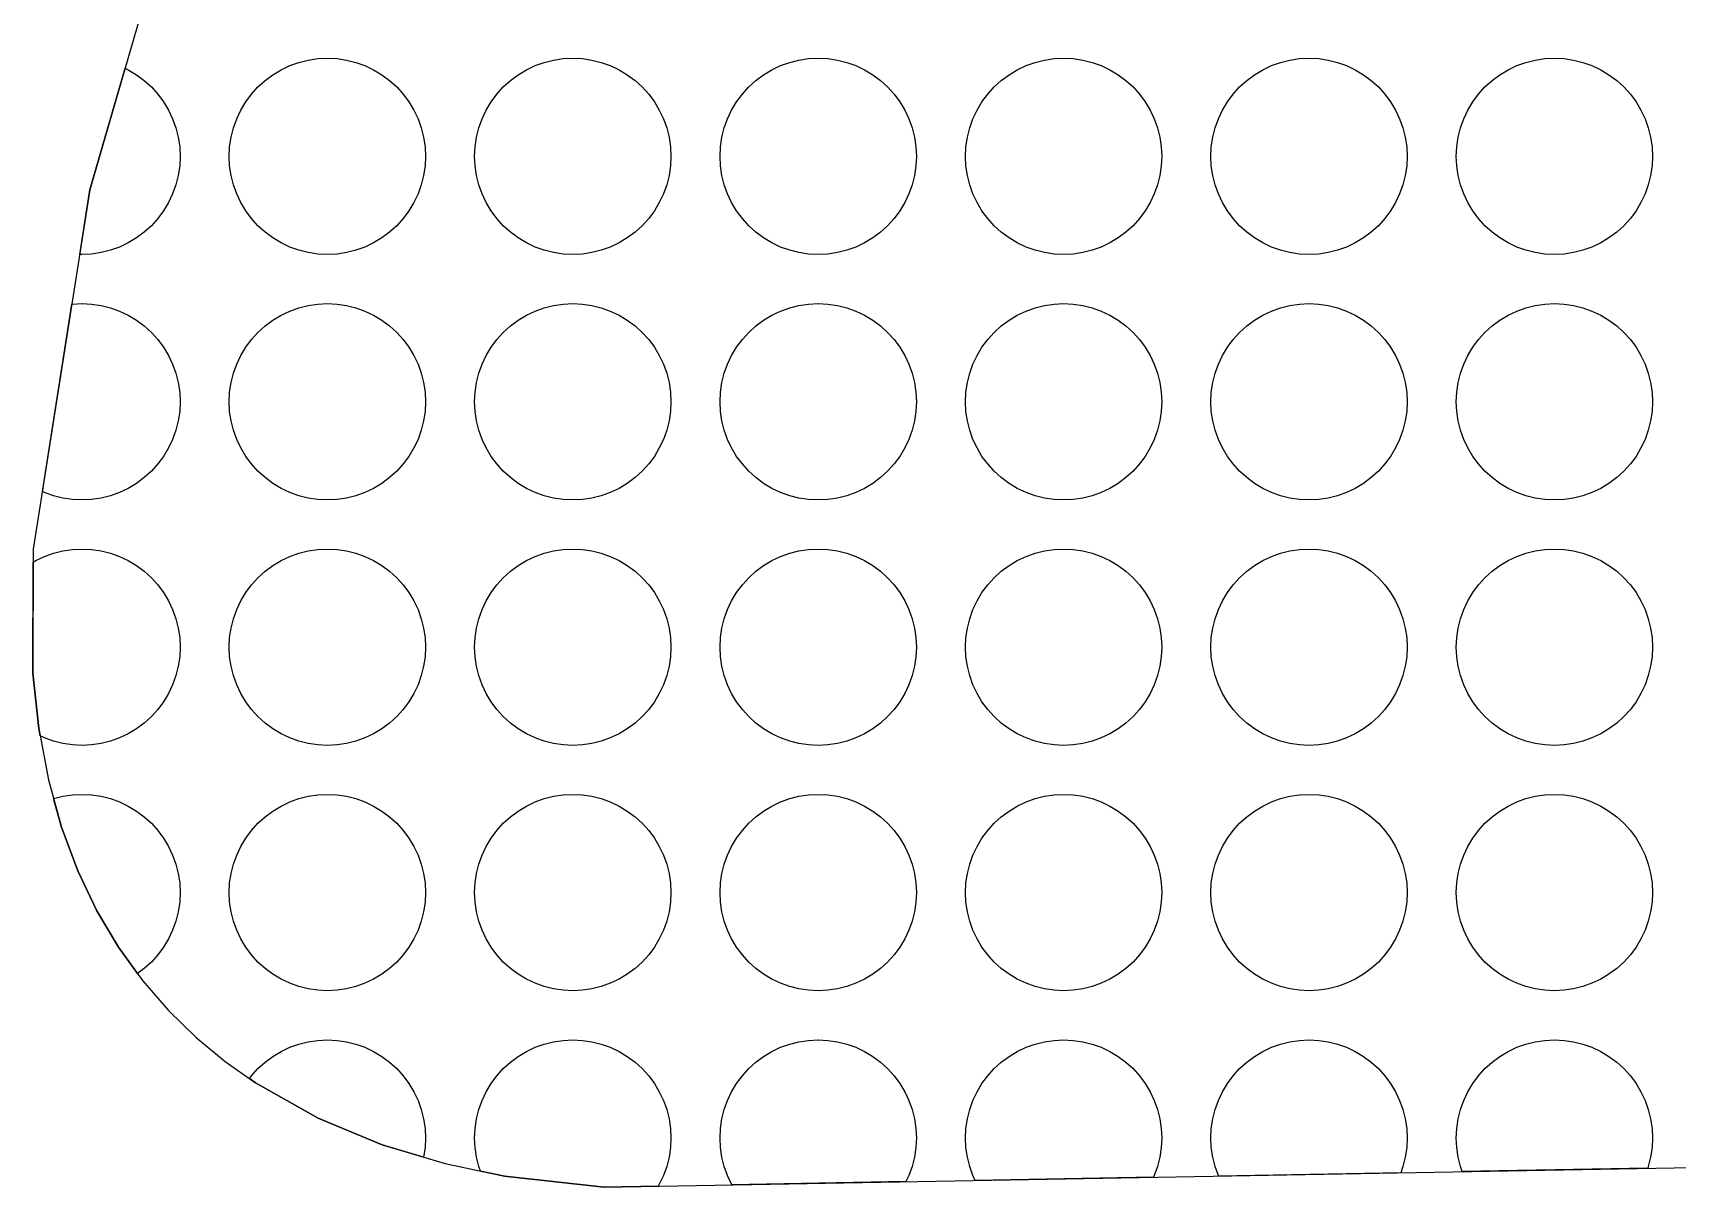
# Model space of a CAD drawing. Header units: millimetres. Extents: x 13 to 146, y -291 to -195.
# Drawn here: x 13.47 to 30.22, y -290.59 to -278.83 of the extents above; entities that cross this region are included whole.
import ezdxf

# ---------------------------------------------------------------- set-up
doc = ezdxf.new("R2010")
doc.units = ezdxf.units.MM
doc.layers.add('background', color=7, linetype='Continuous')
doc.layers.add('outline_2', color=3, linetype='Continuous')

msp = doc.modelspace()

# ---------------------------------------------------------------- linework, layer by layer
at = {"layer": 'background'}
for points in [[(14.047, -280.432), (14.405, -279.194), (14.437, -279.209), (14.521, -279.26), (14.6, -279.318), (14.673, -279.384), (14.739, -279.457), (14.797, -279.535), (14.847, -279.62), (14.889, -279.708), (14.922, -279.801), (14.946, -279.896), (14.961, -279.993), (14.966, -280.091), (14.961, -280.189), (14.946, -280.286), (14.922, -280.381), (14.889, -280.474), (14.847, -280.562), (14.797, -280.647), (14.739, -280.725), (14.673, -280.798), (14.6, -280.864), (14.521, -280.922), (14.437, -280.973), (14.348, -281.015), (14.256, -281.048), (14.161, -281.072), (14.064, -281.086), (13.966, -281.091), (13.943, -281.09)], [(17.466, -280.091), (17.461, -280.189), (17.446, -280.286), (17.422, -280.381), (17.389, -280.474), (17.347, -280.562), (17.297, -280.647), (17.239, -280.725), (17.173, -280.798), (17.1, -280.864), (17.021, -280.922), (16.937, -280.973), (16.848, -281.015), (16.756, -281.048), (16.661, -281.072), (16.564, -281.086), (16.466, -281.091), (16.368, -281.086), (16.27, -281.072), (16.175, -281.048), (16.083, -281.015), (15.994, -280.973), (15.91, -280.922), (15.831, -280.864), (15.758, -280.798), (15.693, -280.725), (15.634, -280.647), (15.584, -280.562), (15.542, -280.474), (15.509, -280.381), (15.485, -280.286), (15.47, -280.189), (15.466, -280.091), (15.47, -279.993), (15.485, -279.896), (15.509, -279.801), (15.542, -279.708), (15.584, -279.62), (15.634, -279.535), (15.693, -279.457), (15.758, -279.384), (15.831, -279.318), (15.91, -279.26), (15.994, -279.209), (16.083, -279.167), (16.175, -279.134), (16.27, -279.11), (16.368, -279.096), (16.466, -279.091), (16.564, -279.096), (16.661, -279.11), (16.756, -279.134), (16.848, -279.167), (16.937, -279.209), (17.021, -279.26), (17.1, -279.318), (17.173, -279.384), (17.239, -279.457), (17.297, -279.535), (17.347, -279.62), (17.389, -279.708), (17.422, -279.801), (17.446, -279.896), (17.461, -279.993)], [(19.966, -280.091), (19.961, -280.189), (19.946, -280.286), (19.922, -280.381), (19.889, -280.474), (19.847, -280.562), (19.797, -280.647), (19.739, -280.725), (19.673, -280.798), (19.6, -280.864), (19.521, -280.922), (19.437, -280.973), (19.348, -281.015), (19.256, -281.048), (19.161, -281.072), (19.064, -281.086), (18.966, -281.091), (18.868, -281.086), (18.77, -281.072), (18.675, -281.048), (18.583, -281.015), (18.494, -280.973), (18.41, -280.922), (18.331, -280.864), (18.258, -280.798), (18.193, -280.725), (18.134, -280.647), (18.084, -280.562), (18.042, -280.474), (18.009, -280.381), (17.985, -280.286), (17.97, -280.189), (17.966, -280.091), (17.97, -279.993), (17.985, -279.896), (18.009, -279.801), (18.042, -279.708), (18.084, -279.62), (18.134, -279.535), (18.193, -279.457), (18.258, -279.384), (18.331, -279.318), (18.41, -279.26), (18.494, -279.209), (18.583, -279.167), (18.675, -279.134), (18.77, -279.11), (18.868, -279.096), (18.966, -279.091), (19.064, -279.096), (19.161, -279.11), (19.256, -279.134), (19.348, -279.167), (19.437, -279.209), (19.521, -279.26), (19.6, -279.318), (19.673, -279.384), (19.739, -279.457), (19.797, -279.535), (19.847, -279.62), (19.889, -279.708), (19.922, -279.801), (19.946, -279.896), (19.961, -279.993)], [(22.466, -280.091), (22.461, -280.189), (22.446, -280.286), (22.422, -280.381), (22.389, -280.474), (22.347, -280.562), (22.297, -280.647), (22.239, -280.725), (22.173, -280.798), (22.1, -280.864), (22.021, -280.922), (21.937, -280.973), (21.848, -281.015), (21.756, -281.048), (21.661, -281.072), (21.564, -281.086), (21.466, -281.091), (21.368, -281.086), (21.27, -281.072), (21.175, -281.048), (21.083, -281.015), (20.994, -280.973), (20.91, -280.922), (20.831, -280.864), (20.758, -280.798), (20.693, -280.725), (20.634, -280.647), (20.584, -280.562), (20.542, -280.474), (20.509, -280.381), (20.485, -280.286), (20.47, -280.189), (20.466, -280.091), (20.47, -279.993), (20.485, -279.896), (20.509, -279.801), (20.542, -279.708), (20.584, -279.62), (20.634, -279.535), (20.693, -279.457), (20.758, -279.384), (20.831, -279.318), (20.91, -279.26), (20.994, -279.209), (21.083, -279.167), (21.175, -279.134), (21.27, -279.11), (21.368, -279.096), (21.466, -279.091), (21.564, -279.096), (21.661, -279.11), (21.756, -279.134), (21.848, -279.167), (21.937, -279.209), (22.021, -279.26), (22.1, -279.318), (22.173, -279.384), (22.239, -279.457), (22.297, -279.535), (22.347, -279.62), (22.389, -279.708), (22.422, -279.801), (22.446, -279.896), (22.461, -279.993)], [(24.966, -280.091), (24.961, -280.189), (24.946, -280.286), (24.922, -280.381), (24.889, -280.474), (24.847, -280.562), (24.797, -280.647), (24.739, -280.725), (24.673, -280.798), (24.6, -280.864), (24.521, -280.922), (24.437, -280.973), (24.348, -281.015), (24.256, -281.048), (24.161, -281.072), (24.064, -281.086), (23.966, -281.091), (23.868, -281.086), (23.77, -281.072), (23.675, -281.048), (23.583, -281.015), (23.494, -280.973), (23.41, -280.922), (23.331, -280.864), (23.258, -280.798), (23.193, -280.725), (23.134, -280.647), (23.084, -280.562), (23.042, -280.474), (23.009, -280.381), (22.985, -280.286), (22.97, -280.189), (22.966, -280.091), (22.97, -279.993), (22.985, -279.896), (23.009, -279.801), (23.042, -279.708), (23.084, -279.62), (23.134, -279.535), (23.193, -279.457), (23.258, -279.384), (23.331, -279.318), (23.41, -279.26), (23.494, -279.209), (23.583, -279.167), (23.675, -279.134), (23.77, -279.11), (23.868, -279.096), (23.966, -279.091), (24.064, -279.096), (24.161, -279.11), (24.256, -279.134), (24.348, -279.167), (24.437, -279.209), (24.521, -279.26), (24.6, -279.318), (24.673, -279.384), (24.739, -279.457), (24.797, -279.535), (24.847, -279.62), (24.889, -279.708), (24.922, -279.801), (24.946, -279.896), (24.961, -279.993)], [(27.466, -280.091), (27.461, -280.189), (27.446, -280.286), (27.422, -280.381), (27.389, -280.474), (27.347, -280.562), (27.297, -280.647), (27.239, -280.725), (27.173, -280.798), (27.1, -280.864), (27.021, -280.922), (26.937, -280.973), (26.848, -281.015), (26.756, -281.048), (26.661, -281.072), (26.564, -281.086), (26.466, -281.091), (26.368, -281.086), (26.27, -281.072), (26.175, -281.048), (26.083, -281.015), (25.994, -280.973), (25.91, -280.922), (25.831, -280.864), (25.758, -280.798), (25.693, -280.725), (25.634, -280.647), (25.584, -280.562), (25.542, -280.474), (25.509, -280.381), (25.485, -280.286), (25.47, -280.189), (25.466, -280.091), (25.47, -279.993), (25.485, -279.896), (25.509, -279.801), (25.542, -279.708), (25.584, -279.62), (25.634, -279.535), (25.693, -279.457), (25.758, -279.384), (25.831, -279.318), (25.91, -279.26), (25.994, -279.209), (26.083, -279.167), (26.175, -279.134), (26.27, -279.11), (26.368, -279.096), (26.466, -279.091), (26.564, -279.096), (26.661, -279.11), (26.756, -279.134), (26.848, -279.167), (26.937, -279.209), (27.021, -279.26), (27.1, -279.318), (27.173, -279.384), (27.239, -279.457), (27.297, -279.535), (27.347, -279.62), (27.389, -279.708), (27.422, -279.801), (27.446, -279.896), (27.461, -279.993)], [(29.966, -280.091), (29.961, -280.189), (29.946, -280.286), (29.922, -280.381), (29.889, -280.474), (29.847, -280.562), (29.797, -280.647), (29.739, -280.725), (29.673, -280.798), (29.6, -280.864), (29.521, -280.922), (29.437, -280.973), (29.348, -281.015), (29.256, -281.048), (29.161, -281.072), (29.064, -281.086), (28.966, -281.091), (28.868, -281.086), (28.77, -281.072), (28.675, -281.048), (28.583, -281.015), (28.494, -280.973), (28.41, -280.922), (28.331, -280.864), (28.258, -280.798), (28.193, -280.725), (28.134, -280.647), (28.084, -280.562), (28.042, -280.474), (28.009, -280.381), (27.985, -280.286), (27.97, -280.189), (27.966, -280.091), (27.97, -279.993), (27.985, -279.896), (28.009, -279.801), (28.042, -279.708), (28.084, -279.62), (28.134, -279.535), (28.193, -279.457), (28.258, -279.384), (28.331, -279.318), (28.41, -279.26), (28.494, -279.209), (28.583, -279.167), (28.675, -279.134), (28.77, -279.11), (28.868, -279.096), (28.966, -279.091), (29.064, -279.096), (29.161, -279.11), (29.256, -279.134), (29.348, -279.167), (29.437, -279.209), (29.521, -279.26), (29.6, -279.318), (29.673, -279.384), (29.739, -279.457), (29.797, -279.535), (29.847, -279.62), (29.889, -279.708), (29.922, -279.801), (29.946, -279.896), (29.961, -279.993)], [(13.863, -281.596), (13.868, -281.596), (13.966, -281.591), (14.064, -281.596), (14.161, -281.61), (14.256, -281.634), (14.348, -281.667), (14.437, -281.709), (14.521, -281.76), (14.6, -281.818), (14.673, -281.884), (14.739, -281.957), (14.797, -282.035), (14.847, -282.12), (14.889, -282.208), (14.922, -282.301), (14.946, -282.396), (14.961, -282.493), (14.966, -282.591), (14.961, -282.689), (14.946, -282.786), (14.922, -282.881), (14.889, -282.974), (14.847, -283.062), (14.797, -283.147), (14.739, -283.225), (14.673, -283.298), (14.6, -283.364), (14.521, -283.422), (14.437, -283.473), (14.348, -283.515), (14.256, -283.548), (14.161, -283.572), (14.064, -283.586), (13.966, -283.591), (13.868, -283.586), (13.77, -283.572), (13.675, -283.548), (13.583, -283.515), (13.562, -283.505)], [(17.466, -282.591), (17.461, -282.689), (17.446, -282.786), (17.422, -282.881), (17.389, -282.974), (17.347, -283.062), (17.297, -283.147), (17.239, -283.225), (17.173, -283.298), (17.1, -283.364), (17.021, -283.422), (16.937, -283.473), (16.848, -283.515), (16.756, -283.548), (16.661, -283.572), (16.564, -283.586), (16.466, -283.591), (16.368, -283.586), (16.27, -283.572), (16.175, -283.548), (16.083, -283.515), (15.994, -283.473), (15.91, -283.422), (15.831, -283.364), (15.758, -283.298), (15.693, -283.225), (15.634, -283.147), (15.584, -283.062), (15.542, -282.974), (15.509, -282.881), (15.485, -282.786), (15.47, -282.689), (15.466, -282.591), (15.47, -282.493), (15.485, -282.396), (15.509, -282.301), (15.542, -282.208), (15.584, -282.12), (15.634, -282.035), (15.693, -281.957), (15.758, -281.884), (15.831, -281.818), (15.91, -281.76), (15.994, -281.709), (16.083, -281.667), (16.175, -281.634), (16.27, -281.61), (16.368, -281.596), (16.466, -281.591), (16.564, -281.596), (16.661, -281.61), (16.756, -281.634), (16.848, -281.667), (16.937, -281.709), (17.021, -281.76), (17.1, -281.818), (17.173, -281.884), (17.239, -281.957), (17.297, -282.035), (17.347, -282.12), (17.389, -282.208), (17.422, -282.301), (17.446, -282.396), (17.461, -282.493)], [(19.966, -282.591), (19.961, -282.689), (19.946, -282.786), (19.922, -282.881), (19.889, -282.974), (19.847, -283.062), (19.797, -283.147), (19.739, -283.225), (19.673, -283.298), (19.6, -283.364), (19.521, -283.422), (19.437, -283.473), (19.348, -283.515), (19.256, -283.548), (19.161, -283.572), (19.064, -283.586), (18.966, -283.591), (18.868, -283.586), (18.77, -283.572), (18.675, -283.548), (18.583, -283.515), (18.494, -283.473), (18.41, -283.422), (18.331, -283.364), (18.258, -283.298), (18.193, -283.225), (18.134, -283.147), (18.084, -283.062), (18.042, -282.974), (18.009, -282.881), (17.985, -282.786), (17.97, -282.689), (17.966, -282.591), (17.97, -282.493), (17.985, -282.396), (18.009, -282.301), (18.042, -282.208), (18.084, -282.12), (18.134, -282.035), (18.193, -281.957), (18.258, -281.884), (18.331, -281.818), (18.41, -281.76), (18.494, -281.709), (18.583, -281.667), (18.675, -281.634), (18.77, -281.61), (18.868, -281.596), (18.966, -281.591), (19.064, -281.596), (19.161, -281.61), (19.256, -281.634), (19.348, -281.667), (19.437, -281.709), (19.521, -281.76), (19.6, -281.818), (19.673, -281.884), (19.739, -281.957), (19.797, -282.035), (19.847, -282.12), (19.889, -282.208), (19.922, -282.301), (19.946, -282.396), (19.961, -282.493)], [(22.466, -282.591), (22.461, -282.689), (22.446, -282.786), (22.422, -282.881), (22.389, -282.974), (22.347, -283.062), (22.297, -283.147), (22.239, -283.225), (22.173, -283.298), (22.1, -283.364), (22.021, -283.422), (21.937, -283.473), (21.848, -283.515), (21.756, -283.548), (21.661, -283.572), (21.564, -283.586), (21.466, -283.591), (21.368, -283.586), (21.27, -283.572), (21.175, -283.548), (21.083, -283.515), (20.994, -283.473), (20.91, -283.422), (20.831, -283.364), (20.758, -283.298), (20.693, -283.225), (20.634, -283.147), (20.584, -283.062), (20.542, -282.974), (20.509, -282.881), (20.485, -282.786), (20.47, -282.689), (20.466, -282.591), (20.47, -282.493), (20.485, -282.396), (20.509, -282.301), (20.542, -282.208), (20.584, -282.12), (20.634, -282.035), (20.693, -281.957), (20.758, -281.884), (20.831, -281.818), (20.91, -281.76), (20.994, -281.709), (21.083, -281.667), (21.175, -281.634), (21.27, -281.61), (21.368, -281.596), (21.466, -281.591), (21.564, -281.596), (21.661, -281.61), (21.756, -281.634), (21.848, -281.667), (21.937, -281.709), (22.021, -281.76), (22.1, -281.818), (22.173, -281.884), (22.239, -281.957), (22.297, -282.035), (22.347, -282.12), (22.389, -282.208), (22.422, -282.301), (22.446, -282.396), (22.461, -282.493)], [(24.966, -282.591), (24.961, -282.689), (24.946, -282.786), (24.922, -282.881), (24.889, -282.974), (24.847, -283.062), (24.797, -283.147), (24.739, -283.225), (24.673, -283.298), (24.6, -283.364), (24.521, -283.422), (24.437, -283.473), (24.348, -283.515), (24.256, -283.548), (24.161, -283.572), (24.064, -283.586), (23.966, -283.591), (23.868, -283.586), (23.77, -283.572), (23.675, -283.548), (23.583, -283.515), (23.494, -283.473), (23.41, -283.422), (23.331, -283.364), (23.258, -283.298), (23.193, -283.225), (23.134, -283.147), (23.084, -283.062), (23.042, -282.974), (23.009, -282.881), (22.985, -282.786), (22.97, -282.689), (22.966, -282.591), (22.97, -282.493), (22.985, -282.396), (23.009, -282.301), (23.042, -282.208), (23.084, -282.12), (23.134, -282.035), (23.193, -281.957), (23.258, -281.884), (23.331, -281.818), (23.41, -281.76), (23.494, -281.709), (23.583, -281.667), (23.675, -281.634), (23.77, -281.61), (23.868, -281.596), (23.966, -281.591), (24.064, -281.596), (24.161, -281.61), (24.256, -281.634), (24.348, -281.667), (24.437, -281.709), (24.521, -281.76), (24.6, -281.818), (24.673, -281.884), (24.739, -281.957), (24.797, -282.035), (24.847, -282.12), (24.889, -282.208), (24.922, -282.301), (24.946, -282.396), (24.961, -282.493)], [(27.466, -282.591), (27.461, -282.689), (27.446, -282.786), (27.422, -282.881), (27.389, -282.974), (27.347, -283.062), (27.297, -283.147), (27.239, -283.225), (27.173, -283.298), (27.1, -283.364), (27.021, -283.422), (26.937, -283.473), (26.848, -283.515), (26.756, -283.548), (26.661, -283.572), (26.564, -283.586), (26.466, -283.591), (26.368, -283.586), (26.27, -283.572), (26.175, -283.548), (26.083, -283.515), (25.994, -283.473), (25.91, -283.422), (25.831, -283.364), (25.758, -283.298), (25.693, -283.225), (25.634, -283.147), (25.584, -283.062), (25.542, -282.974), (25.509, -282.881), (25.485, -282.786), (25.47, -282.689), (25.466, -282.591), (25.47, -282.493), (25.485, -282.396), (25.509, -282.301), (25.542, -282.208), (25.584, -282.12), (25.634, -282.035), (25.693, -281.957), (25.758, -281.884), (25.831, -281.818), (25.91, -281.76), (25.994, -281.709), (26.083, -281.667), (26.175, -281.634), (26.27, -281.61), (26.368, -281.596), (26.466, -281.591), (26.564, -281.596), (26.661, -281.61), (26.756, -281.634), (26.848, -281.667), (26.937, -281.709), (27.021, -281.76), (27.1, -281.818), (27.173, -281.884), (27.239, -281.957), (27.297, -282.035), (27.347, -282.12), (27.389, -282.208), (27.422, -282.301), (27.446, -282.396), (27.461, -282.493)], [(29.966, -282.591), (29.961, -282.689), (29.946, -282.786), (29.922, -282.881), (29.889, -282.974), (29.847, -283.062), (29.797, -283.147), (29.739, -283.225), (29.673, -283.298), (29.6, -283.364), (29.521, -283.422), (29.437, -283.473), (29.348, -283.515), (29.256, -283.548), (29.161, -283.572), (29.064, -283.586), (28.966, -283.591), (28.868, -283.586), (28.77, -283.572), (28.675, -283.548), (28.583, -283.515), (28.494, -283.473), (28.41, -283.422), (28.331, -283.364), (28.258, -283.298), (28.193, -283.225), (28.134, -283.147), (28.084, -283.062), (28.042, -282.974), (28.009, -282.881), (27.985, -282.786), (27.97, -282.689), (27.966, -282.591), (27.97, -282.493), (27.985, -282.396), (28.009, -282.301), (28.042, -282.208), (28.084, -282.12), (28.134, -282.035), (28.193, -281.957), (28.258, -281.884), (28.331, -281.818), (28.41, -281.76), (28.494, -281.709), (28.583, -281.667), (28.675, -281.634), (28.77, -281.61), (28.868, -281.596), (28.966, -281.591), (29.064, -281.596), (29.161, -281.61), (29.256, -281.634), (29.348, -281.667), (29.437, -281.709), (29.521, -281.76), (29.6, -281.818), (29.673, -281.884), (29.739, -281.957), (29.797, -282.035), (29.847, -282.12), (29.889, -282.208), (29.922, -282.301), (29.946, -282.396), (29.961, -282.493)], [(13.526, -285.921), (13.466, -285.356), (13.469, -284.224), (13.494, -284.209), (13.583, -284.167), (13.675, -284.134), (13.77, -284.11), (13.868, -284.096), (13.966, -284.091), (14.064, -284.096), (14.161, -284.11), (14.256, -284.134), (14.348, -284.167), (14.437, -284.209), (14.521, -284.26), (14.6, -284.318), (14.673, -284.384), (14.739, -284.457), (14.797, -284.535), (14.847, -284.62), (14.889, -284.708), (14.922, -284.801), (14.946, -284.896), (14.961, -284.993), (14.966, -285.091), (14.961, -285.189), (14.946, -285.286), (14.922, -285.381), (14.889, -285.474), (14.847, -285.562), (14.797, -285.647), (14.739, -285.725), (14.673, -285.798), (14.6, -285.864), (14.521, -285.922), (14.437, -285.973), (14.348, -286.015), (14.256, -286.048), (14.161, -286.072), (14.064, -286.086), (13.966, -286.091), (13.868, -286.086), (13.77, -286.072), (13.675, -286.048), (13.583, -286.015), (13.54, -285.995)], [(17.466, -285.091), (17.461, -285.189), (17.446, -285.286), (17.422, -285.381), (17.389, -285.474), (17.347, -285.562), (17.297, -285.647), (17.239, -285.725), (17.173, -285.798), (17.1, -285.864), (17.021, -285.922), (16.937, -285.973), (16.848, -286.015), (16.756, -286.048), (16.661, -286.072), (16.564, -286.086), (16.466, -286.091), (16.368, -286.086), (16.27, -286.072), (16.175, -286.048), (16.083, -286.015), (15.994, -285.973), (15.91, -285.922), (15.831, -285.864), (15.758, -285.798), (15.693, -285.725), (15.634, -285.647), (15.584, -285.562), (15.542, -285.474), (15.509, -285.381), (15.485, -285.286), (15.47, -285.189), (15.466, -285.091), (15.47, -284.993), (15.485, -284.896), (15.509, -284.801), (15.542, -284.708), (15.584, -284.62), (15.634, -284.535), (15.693, -284.457), (15.758, -284.384), (15.831, -284.318), (15.91, -284.26), (15.994, -284.209), (16.083, -284.167), (16.175, -284.134), (16.27, -284.11), (16.368, -284.096), (16.466, -284.091), (16.564, -284.096), (16.661, -284.11), (16.756, -284.134), (16.848, -284.167), (16.937, -284.209), (17.021, -284.26), (17.1, -284.318), (17.173, -284.384), (17.239, -284.457), (17.297, -284.535), (17.347, -284.62), (17.389, -284.708), (17.422, -284.801), (17.446, -284.896), (17.461, -284.993)], [(19.966, -285.091), (19.961, -285.189), (19.946, -285.286), (19.922, -285.381), (19.889, -285.474), (19.847, -285.562), (19.797, -285.647), (19.739, -285.725), (19.673, -285.798), (19.6, -285.864), (19.521, -285.922), (19.437, -285.973), (19.348, -286.015), (19.256, -286.048), (19.161, -286.072), (19.064, -286.086), (18.966, -286.091), (18.868, -286.086), (18.77, -286.072), (18.675, -286.048), (18.583, -286.015), (18.494, -285.973), (18.41, -285.922), (18.331, -285.864), (18.258, -285.798), (18.193, -285.725), (18.134, -285.647), (18.084, -285.562), (18.042, -285.474), (18.009, -285.381), (17.985, -285.286), (17.97, -285.189), (17.966, -285.091), (17.97, -284.993), (17.985, -284.896), (18.009, -284.801), (18.042, -284.708), (18.084, -284.62), (18.134, -284.535), (18.193, -284.457), (18.258, -284.384), (18.331, -284.318), (18.41, -284.26), (18.494, -284.209), (18.583, -284.167), (18.675, -284.134), (18.77, -284.11), (18.868, -284.096), (18.966, -284.091), (19.064, -284.096), (19.161, -284.11), (19.256, -284.134), (19.348, -284.167), (19.437, -284.209), (19.521, -284.26), (19.6, -284.318), (19.673, -284.384), (19.739, -284.457), (19.797, -284.535), (19.847, -284.62), (19.889, -284.708), (19.922, -284.801), (19.946, -284.896), (19.961, -284.993)], [(22.466, -285.091), (22.461, -285.189), (22.446, -285.286), (22.422, -285.381), (22.389, -285.474), (22.347, -285.562), (22.297, -285.647), (22.239, -285.725), (22.173, -285.798), (22.1, -285.864), (22.021, -285.922), (21.937, -285.973), (21.848, -286.015), (21.756, -286.048), (21.661, -286.072), (21.564, -286.086), (21.466, -286.091), (21.368, -286.086), (21.27, -286.072), (21.175, -286.048), (21.083, -286.015), (20.994, -285.973), (20.91, -285.922), (20.831, -285.864), (20.758, -285.798), (20.693, -285.725), (20.634, -285.647), (20.584, -285.562), (20.542, -285.474), (20.509, -285.381), (20.485, -285.286), (20.47, -285.189), (20.466, -285.091), (20.47, -284.993), (20.485, -284.896), (20.509, -284.801), (20.542, -284.708), (20.584, -284.62), (20.634, -284.535), (20.693, -284.457), (20.758, -284.384), (20.831, -284.318), (20.91, -284.26), (20.994, -284.209), (21.083, -284.167), (21.175, -284.134), (21.27, -284.11), (21.368, -284.096), (21.466, -284.091), (21.564, -284.096), (21.661, -284.11), (21.756, -284.134), (21.848, -284.167), (21.937, -284.209), (22.021, -284.26), (22.1, -284.318), (22.173, -284.384), (22.239, -284.457), (22.297, -284.535), (22.347, -284.62), (22.389, -284.708), (22.422, -284.801), (22.446, -284.896), (22.461, -284.993)], [(24.966, -285.091), (24.961, -285.189), (24.946, -285.286), (24.922, -285.381), (24.889, -285.474), (24.847, -285.562), (24.797, -285.647), (24.739, -285.725), (24.673, -285.798), (24.6, -285.864), (24.521, -285.922), (24.437, -285.973), (24.348, -286.015), (24.256, -286.048), (24.161, -286.072), (24.064, -286.086), (23.966, -286.091), (23.868, -286.086), (23.77, -286.072), (23.675, -286.048), (23.583, -286.015), (23.494, -285.973), (23.41, -285.922), (23.331, -285.864), (23.258, -285.798), (23.193, -285.725), (23.134, -285.647), (23.084, -285.562), (23.042, -285.474), (23.009, -285.381), (22.985, -285.286), (22.97, -285.189), (22.966, -285.091), (22.97, -284.993), (22.985, -284.896), (23.009, -284.801), (23.042, -284.708), (23.084, -284.62), (23.134, -284.535), (23.193, -284.457), (23.258, -284.384), (23.331, -284.318), (23.41, -284.26), (23.494, -284.209), (23.583, -284.167), (23.675, -284.134), (23.77, -284.11), (23.868, -284.096), (23.966, -284.091), (24.064, -284.096), (24.161, -284.11), (24.256, -284.134), (24.348, -284.167), (24.437, -284.209), (24.521, -284.26), (24.6, -284.318), (24.673, -284.384), (24.739, -284.457), (24.797, -284.535), (24.847, -284.62), (24.889, -284.708), (24.922, -284.801), (24.946, -284.896), (24.961, -284.993)], [(27.466, -285.091), (27.461, -285.189), (27.446, -285.286), (27.422, -285.381), (27.389, -285.474), (27.347, -285.562), (27.297, -285.647), (27.239, -285.725), (27.173, -285.798), (27.1, -285.864), (27.021, -285.922), (26.937, -285.973), (26.848, -286.015), (26.756, -286.048), (26.661, -286.072), (26.564, -286.086), (26.466, -286.091), (26.368, -286.086), (26.27, -286.072), (26.175, -286.048), (26.083, -286.015), (25.994, -285.973), (25.91, -285.922), (25.831, -285.864), (25.758, -285.798), (25.693, -285.725), (25.634, -285.647), (25.584, -285.562), (25.542, -285.474), (25.509, -285.381), (25.485, -285.286), (25.47, -285.189), (25.466, -285.091), (25.47, -284.993), (25.485, -284.896), (25.509, -284.801), (25.542, -284.708), (25.584, -284.62), (25.634, -284.535), (25.693, -284.457), (25.758, -284.384), (25.831, -284.318), (25.91, -284.26), (25.994, -284.209), (26.083, -284.167), (26.175, -284.134), (26.27, -284.11), (26.368, -284.096), (26.466, -284.091), (26.564, -284.096), (26.661, -284.11), (26.756, -284.134), (26.848, -284.167), (26.937, -284.209), (27.021, -284.26), (27.1, -284.318), (27.173, -284.384), (27.239, -284.457), (27.297, -284.535), (27.347, -284.62), (27.389, -284.708), (27.422, -284.801), (27.446, -284.896), (27.461, -284.993)], [(29.966, -285.091), (29.961, -285.189), (29.946, -285.286), (29.922, -285.381), (29.889, -285.474), (29.847, -285.562), (29.797, -285.647), (29.739, -285.725), (29.673, -285.798), (29.6, -285.864), (29.521, -285.922), (29.437, -285.973), (29.348, -286.015), (29.256, -286.048), (29.161, -286.072), (29.064, -286.086), (28.966, -286.091), (28.868, -286.086), (28.77, -286.072), (28.675, -286.048), (28.583, -286.015), (28.494, -285.973), (28.41, -285.922), (28.331, -285.864), (28.258, -285.798), (28.193, -285.725), (28.134, -285.647), (28.084, -285.562), (28.042, -285.474), (28.009, -285.381), (27.985, -285.286), (27.97, -285.189), (27.966, -285.091), (27.97, -284.993), (27.985, -284.896), (28.009, -284.801), (28.042, -284.708), (28.084, -284.62), (28.134, -284.535), (28.193, -284.457), (28.258, -284.384), (28.331, -284.318), (28.41, -284.26), (28.494, -284.209), (28.583, -284.167), (28.675, -284.134), (28.77, -284.11), (28.868, -284.096), (28.966, -284.091), (29.064, -284.096), (29.161, -284.11), (29.256, -284.134), (29.348, -284.167), (29.437, -284.209), (29.521, -284.26), (29.6, -284.318), (29.673, -284.384), (29.739, -284.457), (29.797, -284.535), (29.847, -284.62), (29.889, -284.708), (29.922, -284.801), (29.946, -284.896), (29.961, -284.993)], [(14.338, -288.148), (14.117, -287.777), (13.923, -287.37), (13.757, -286.926), (13.677, -286.634), (13.77, -286.61), (13.868, -286.596), (13.966, -286.591), (14.064, -286.596), (14.161, -286.61), (14.256, -286.634), (14.348, -286.667), (14.437, -286.709), (14.521, -286.76), (14.6, -286.818), (14.673, -286.884), (14.739, -286.957), (14.797, -287.035), (14.847, -287.12), (14.889, -287.208), (14.922, -287.301), (14.946, -287.396), (14.961, -287.493), (14.966, -287.591), (14.961, -287.689), (14.946, -287.786), (14.922, -287.881), (14.889, -287.974), (14.847, -288.062), (14.797, -288.147), (14.739, -288.225), (14.673, -288.298), (14.6, -288.364), (14.531, -288.415)], [(17.466, -287.591), (17.461, -287.689), (17.446, -287.786), (17.422, -287.881), (17.389, -287.974), (17.347, -288.062), (17.297, -288.147), (17.239, -288.225), (17.173, -288.298), (17.1, -288.364), (17.021, -288.422), (16.937, -288.473), (16.848, -288.515), (16.756, -288.548), (16.661, -288.572), (16.564, -288.586), (16.466, -288.591), (16.368, -288.586), (16.27, -288.572), (16.175, -288.548), (16.083, -288.515), (15.994, -288.473), (15.91, -288.422), (15.831, -288.364), (15.758, -288.298), (15.693, -288.225), (15.634, -288.147), (15.584, -288.062), (15.542, -287.974), (15.509, -287.881), (15.485, -287.786), (15.47, -287.689), (15.466, -287.591), (15.47, -287.493), (15.485, -287.396), (15.509, -287.301), (15.542, -287.208), (15.584, -287.12), (15.634, -287.035), (15.693, -286.957), (15.758, -286.884), (15.831, -286.818), (15.91, -286.76), (15.994, -286.709), (16.083, -286.667), (16.175, -286.634), (16.27, -286.61), (16.368, -286.596), (16.466, -286.591), (16.564, -286.596), (16.661, -286.61), (16.756, -286.634), (16.848, -286.667), (16.937, -286.709), (17.021, -286.76), (17.1, -286.818), (17.173, -286.884), (17.239, -286.957), (17.297, -287.035), (17.347, -287.12), (17.389, -287.208), (17.422, -287.301), (17.446, -287.396), (17.461, -287.493)], [(19.966, -287.591), (19.961, -287.689), (19.946, -287.786), (19.922, -287.881), (19.889, -287.974), (19.847, -288.062), (19.797, -288.147), (19.739, -288.225), (19.673, -288.298), (19.6, -288.364), (19.521, -288.422), (19.437, -288.473), (19.348, -288.515), (19.256, -288.548), (19.161, -288.572), (19.064, -288.586), (18.966, -288.591), (18.868, -288.586), (18.77, -288.572), (18.675, -288.548), (18.583, -288.515), (18.494, -288.473), (18.41, -288.422), (18.331, -288.364), (18.258, -288.298), (18.193, -288.225), (18.134, -288.147), (18.084, -288.062), (18.042, -287.974), (18.009, -287.881), (17.985, -287.786), (17.97, -287.689), (17.966, -287.591), (17.97, -287.493), (17.985, -287.396), (18.009, -287.301), (18.042, -287.208), (18.084, -287.12), (18.134, -287.035), (18.193, -286.957), (18.258, -286.884), (18.331, -286.818), (18.41, -286.76), (18.494, -286.709), (18.583, -286.667), (18.675, -286.634), (18.77, -286.61), (18.868, -286.596), (18.966, -286.591), (19.064, -286.596), (19.161, -286.61), (19.256, -286.634), (19.348, -286.667), (19.437, -286.709), (19.521, -286.76), (19.6, -286.818), (19.673, -286.884), (19.739, -286.957), (19.797, -287.035), (19.847, -287.12), (19.889, -287.208), (19.922, -287.301), (19.946, -287.396), (19.961, -287.493)], [(22.466, -287.591), (22.461, -287.689), (22.446, -287.786), (22.422, -287.881), (22.389, -287.974), (22.347, -288.062), (22.297, -288.147), (22.239, -288.225), (22.173, -288.298), (22.1, -288.364), (22.021, -288.422), (21.937, -288.473), (21.848, -288.515), (21.756, -288.548), (21.661, -288.572), (21.564, -288.586), (21.466, -288.591), (21.368, -288.586), (21.27, -288.572), (21.175, -288.548), (21.083, -288.515), (20.994, -288.473), (20.91, -288.422), (20.831, -288.364), (20.758, -288.298), (20.693, -288.225), (20.634, -288.147), (20.584, -288.062), (20.542, -287.974), (20.509, -287.881), (20.485, -287.786), (20.47, -287.689), (20.466, -287.591), (20.47, -287.493), (20.485, -287.396), (20.509, -287.301), (20.542, -287.208), (20.584, -287.12), (20.634, -287.035), (20.693, -286.957), (20.758, -286.884), (20.831, -286.818), (20.91, -286.76), (20.994, -286.709), (21.083, -286.667), (21.175, -286.634), (21.27, -286.61), (21.368, -286.596), (21.466, -286.591), (21.564, -286.596), (21.661, -286.61), (21.756, -286.634), (21.848, -286.667), (21.937, -286.709), (22.021, -286.76), (22.1, -286.818), (22.173, -286.884), (22.239, -286.957), (22.297, -287.035), (22.347, -287.12), (22.389, -287.208), (22.422, -287.301), (22.446, -287.396), (22.461, -287.493)], [(24.966, -287.591), (24.961, -287.689), (24.946, -287.786), (24.922, -287.881), (24.889, -287.974), (24.847, -288.062), (24.797, -288.147), (24.739, -288.225), (24.673, -288.298), (24.6, -288.364), (24.521, -288.422), (24.437, -288.473), (24.348, -288.515), (24.256, -288.548), (24.161, -288.572), (24.064, -288.586), (23.966, -288.591), (23.868, -288.586), (23.77, -288.572), (23.675, -288.548), (23.583, -288.515), (23.494, -288.473), (23.41, -288.422), (23.331, -288.364), (23.258, -288.298), (23.193, -288.225), (23.134, -288.147), (23.084, -288.062), (23.042, -287.974), (23.009, -287.881), (22.985, -287.786), (22.97, -287.689), (22.966, -287.591), (22.97, -287.493), (22.985, -287.396), (23.009, -287.301), (23.042, -287.208), (23.084, -287.12), (23.134, -287.035), (23.193, -286.957), (23.258, -286.884), (23.331, -286.818), (23.41, -286.76), (23.494, -286.709), (23.583, -286.667), (23.675, -286.634), (23.77, -286.61), (23.868, -286.596), (23.966, -286.591), (24.064, -286.596), (24.161, -286.61), (24.256, -286.634), (24.348, -286.667), (24.437, -286.709), (24.521, -286.76), (24.6, -286.818), (24.673, -286.884), (24.739, -286.957), (24.797, -287.035), (24.847, -287.12), (24.889, -287.208), (24.922, -287.301), (24.946, -287.396), (24.961, -287.493)], [(27.466, -287.591), (27.461, -287.689), (27.446, -287.786), (27.422, -287.881), (27.389, -287.974), (27.347, -288.062), (27.297, -288.147), (27.239, -288.225), (27.173, -288.298), (27.1, -288.364), (27.021, -288.422), (26.937, -288.473), (26.848, -288.515), (26.756, -288.548), (26.661, -288.572), (26.564, -288.586), (26.466, -288.591), (26.368, -288.586), (26.27, -288.572), (26.175, -288.548), (26.083, -288.515), (25.994, -288.473), (25.91, -288.422), (25.831, -288.364), (25.758, -288.298), (25.693, -288.225), (25.634, -288.147), (25.584, -288.062), (25.542, -287.974), (25.509, -287.881), (25.485, -287.786), (25.47, -287.689), (25.466, -287.591), (25.47, -287.493), (25.485, -287.396), (25.509, -287.301), (25.542, -287.208), (25.584, -287.12), (25.634, -287.035), (25.693, -286.957), (25.758, -286.884), (25.831, -286.818), (25.91, -286.76), (25.994, -286.709), (26.083, -286.667), (26.175, -286.634), (26.27, -286.61), (26.368, -286.596), (26.466, -286.591), (26.564, -286.596), (26.661, -286.61), (26.756, -286.634), (26.848, -286.667), (26.937, -286.709), (27.021, -286.76), (27.1, -286.818), (27.173, -286.884), (27.239, -286.957), (27.297, -287.035), (27.347, -287.12), (27.389, -287.208), (27.422, -287.301), (27.446, -287.396), (27.461, -287.493)], [(29.966, -287.591), (29.961, -287.689), (29.946, -287.786), (29.922, -287.881), (29.889, -287.974), (29.847, -288.062), (29.797, -288.147), (29.739, -288.225), (29.673, -288.298), (29.6, -288.364), (29.521, -288.422), (29.437, -288.473), (29.348, -288.515), (29.256, -288.548), (29.161, -288.572), (29.064, -288.586), (28.966, -288.591), (28.868, -288.586), (28.77, -288.572), (28.675, -288.548), (28.583, -288.515), (28.494, -288.473), (28.41, -288.422), (28.331, -288.364), (28.258, -288.298), (28.193, -288.225), (28.134, -288.147), (28.084, -288.062), (28.042, -287.974), (28.009, -287.881), (27.985, -287.786), (27.97, -287.689), (27.966, -287.591), (27.97, -287.493), (27.985, -287.396), (28.009, -287.301), (28.042, -287.208), (28.084, -287.12), (28.134, -287.035), (28.193, -286.957), (28.258, -286.884), (28.331, -286.818), (28.41, -286.76), (28.494, -286.709), (28.583, -286.667), (28.675, -286.634), (28.77, -286.61), (28.868, -286.596), (28.966, -286.591), (29.064, -286.596), (29.161, -286.61), (29.256, -286.634), (29.348, -286.667), (29.437, -286.709), (29.521, -286.76), (29.6, -286.818), (29.673, -286.884), (29.739, -286.957), (29.797, -287.035), (29.847, -287.12), (29.889, -287.208), (29.922, -287.301), (29.946, -287.396), (29.961, -287.493)], [(17.024, -290.16), (16.373, -289.89), (15.733, -289.53), (15.671, -289.486), (15.693, -289.457), (15.758, -289.384), (15.831, -289.318), (15.91, -289.26), (15.994, -289.209), (16.083, -289.167), (16.175, -289.134), (16.27, -289.11), (16.368, -289.096), (16.466, -289.091), (16.564, -289.096), (16.661, -289.11), (16.756, -289.134), (16.848, -289.167), (16.937, -289.209), (17.021, -289.26), (17.1, -289.318), (17.173, -289.384), (17.239, -289.457), (17.297, -289.535), (17.347, -289.62), (17.389, -289.708), (17.422, -289.801), (17.446, -289.896), (17.461, -289.993), (17.466, -290.091), (17.461, -290.189), (17.446, -290.286), (17.446, -290.286)], [(19.284, -290.591), (18.27, -290.479), (18.025, -290.428), (18.009, -290.381), (17.985, -290.286), (17.97, -290.189), (17.966, -290.091), (17.97, -289.993), (17.985, -289.896), (18.009, -289.801), (18.042, -289.708), (18.084, -289.62), (18.134, -289.535), (18.193, -289.457), (18.258, -289.384), (18.331, -289.318), (18.41, -289.26), (18.494, -289.209), (18.583, -289.167), (18.675, -289.134), (18.77, -289.11), (18.868, -289.096), (18.966, -289.091), (19.064, -289.096), (19.161, -289.11), (19.256, -289.134), (19.348, -289.167), (19.437, -289.209), (19.521, -289.26), (19.6, -289.318), (19.673, -289.384), (19.739, -289.457), (19.797, -289.535), (19.847, -289.62), (19.889, -289.708), (19.922, -289.801), (19.946, -289.896), (19.961, -289.993), (19.966, -290.091), (19.961, -290.189), (19.946, -290.286), (19.922, -290.381), (19.889, -290.474), (19.847, -290.562), (19.836, -290.581)], [(20.587, -290.567), (20.584, -290.562), (20.542, -290.474), (20.509, -290.381), (20.485, -290.286), (20.47, -290.189), (20.466, -290.091), (20.47, -289.993), (20.485, -289.896), (20.509, -289.801), (20.542, -289.708), (20.584, -289.62), (20.634, -289.535), (20.693, -289.457), (20.758, -289.384), (20.831, -289.318), (20.91, -289.26), (20.994, -289.209), (21.083, -289.167), (21.175, -289.134), (21.27, -289.11), (21.368, -289.096), (21.466, -289.091), (21.564, -289.096), (21.661, -289.11), (21.756, -289.134), (21.848, -289.167), (21.937, -289.209), (22.021, -289.26), (22.1, -289.318), (22.173, -289.384), (22.239, -289.457), (22.297, -289.535), (22.347, -289.62), (22.389, -289.708), (22.422, -289.801), (22.446, -289.896), (22.461, -289.993), (22.466, -290.091), (22.461, -290.189), (22.446, -290.286), (22.422, -290.381), (22.389, -290.474), (22.36, -290.535)], [(23.065, -290.522), (23.042, -290.474), (23.009, -290.381), (22.985, -290.286), (22.97, -290.189), (22.966, -290.091), (22.97, -289.993), (22.985, -289.896), (23.009, -289.801), (23.042, -289.708), (23.084, -289.62), (23.134, -289.535), (23.193, -289.457), (23.258, -289.384), (23.331, -289.318), (23.41, -289.26), (23.494, -289.209), (23.583, -289.167), (23.675, -289.134), (23.77, -289.11), (23.868, -289.096), (23.966, -289.091), (24.064, -289.096), (24.161, -289.11), (24.256, -289.134), (24.348, -289.167), (24.437, -289.209), (24.521, -289.26), (24.6, -289.318), (24.673, -289.384), (24.739, -289.457), (24.797, -289.535), (24.847, -289.62), (24.889, -289.708), (24.922, -289.801), (24.946, -289.896), (24.961, -289.993), (24.966, -290.091), (24.961, -290.189), (24.946, -290.286), (24.922, -290.381), (24.889, -290.474), (24.882, -290.49)], [(25.544, -290.478), (25.542, -290.474), (25.509, -290.381), (25.485, -290.286), (25.47, -290.189), (25.466, -290.091), (25.47, -289.993), (25.485, -289.896), (25.509, -289.801), (25.542, -289.708), (25.584, -289.62), (25.634, -289.535), (25.693, -289.457), (25.758, -289.384), (25.831, -289.318), (25.91, -289.26), (25.994, -289.209), (26.083, -289.167), (26.175, -289.134), (26.27, -289.11), (26.368, -289.096), (26.466, -289.091), (26.564, -289.096), (26.661, -289.11), (26.756, -289.134), (26.848, -289.167), (26.937, -289.209), (27.021, -289.26), (27.1, -289.318), (27.173, -289.384), (27.239, -289.457), (27.297, -289.535), (27.347, -289.62), (27.389, -289.708), (27.422, -289.801), (27.446, -289.896), (27.461, -289.993), (27.466, -290.091), (27.461, -290.189), (27.446, -290.286), (27.422, -290.381), (27.4, -290.444)], [(28.027, -290.433), (28.009, -290.381), (27.985, -290.286), (27.97, -290.189), (27.966, -290.091), (27.97, -289.993), (27.985, -289.896), (28.009, -289.801), (28.042, -289.708), (28.084, -289.62), (28.134, -289.535), (28.193, -289.457), (28.258, -289.384), (28.331, -289.318), (28.41, -289.26), (28.494, -289.209), (28.583, -289.167), (28.675, -289.134), (28.77, -289.11), (28.868, -289.096), (28.966, -289.091), (29.064, -289.096), (29.161, -289.11), (29.256, -289.134), (29.348, -289.167), (29.437, -289.209), (29.521, -289.26), (29.6, -289.318), (29.673, -289.384), (29.739, -289.457), (29.797, -289.535), (29.847, -289.62), (29.889, -289.708), (29.922, -289.801), (29.946, -289.896), (29.961, -289.993), (29.966, -290.091), (29.961, -290.189), (29.946, -290.286), (29.922, -290.381), (29.916, -290.398)]]:
    msp.add_lwpolyline(points, close=True, dxfattribs=at)
at = {"layer": 'outline_2'}
msp.add_lwpolyline([(38.545, -225.083), (29.109, -248.752), (14.85, -277.654), (14.047, -280.432), (13.47, -284.094), (13.466, -285.356), (13.526, -285.921), (13.624, -286.443), (13.757, -286.926), (13.923, -287.37), (14.117, -287.777), (14.338, -288.148), (14.582, -288.486), (14.846, -288.791), (15.128, -289.066), (15.425, -289.312), (15.733, -289.53), (16.373, -289.89), (17.024, -290.16), (17.665, -290.352), (18.27, -290.479), (19.284, -290.591), (49.17, -290.05)], dxfattribs=at)

doc.saveas('drawing.dxf')
